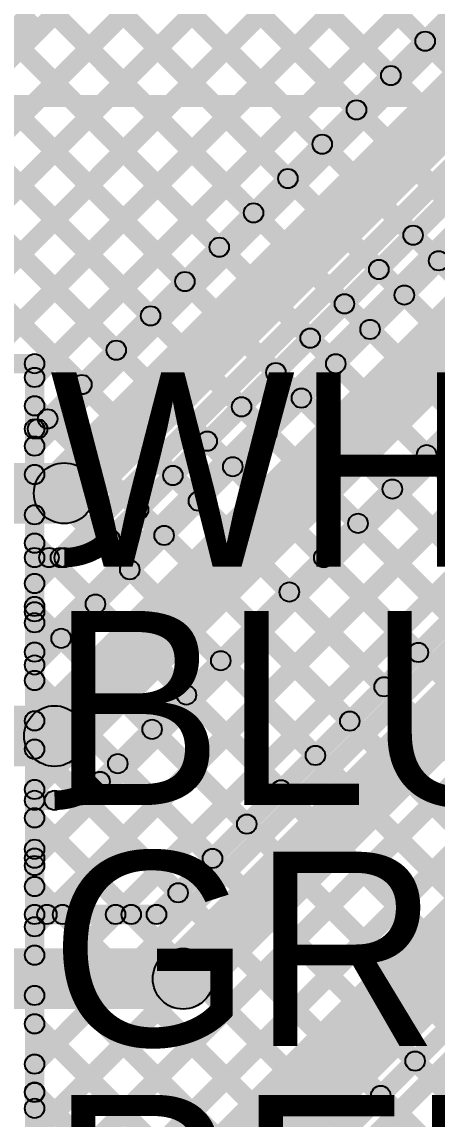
# Model space of a CAD drawing. Header units: millimetres. Extents: x 0.01 to 3.4, y 0.01 to 2.05.
# Drawn here: x 1.1898 to 1.3608, y 0.3654 to 0.8173 of the extents above; entities that cross this region are included whole.
import ezdxf

# ---------------------------------------------------------------- set-up
doc = ezdxf.new("R2010")
doc.units = ezdxf.units.MM
doc.header["$MEASUREMENT"] = 0
for name, color, linetype in [('BottomLayer', 5, 'Continuous'), ('TopLayer', 1, 'Continuous'), ('TopOverlay', 2, 'Continuous')]:
    doc.layers.add(name, color=color, linetype=linetype)

# ---------------------------------------------------------------- blocks, each defined once
blk = doc.blocks.new('ESP8285_6')
at = {"layer": 'TopOverlay'}
blk.add_hatch(color=2, dxfattribs=at).paths.add_polyline_path([(-0.15904, -0.055), (-0.16404, -0.055), (-0.16404, 1.61823), (-0.15904, 1.61823)])

msp = doc.modelspace()

# ---------------------------------------------------------------- hatches: boundary and pattern name
at = {"layer": 'BottomLayer'}
for points in [[(1.19784, 0.32865), (1.19218, 0.33431), (2.06017, 1.2023), (2.06583, 1.19665)], [(1.19784, 0.30037), (1.19218, 0.30603), (2.06017, 1.17402), (2.06583, 1.16836)], [(1.19784, 0.27209), (1.19218, 0.27774), (2.06017, 1.14574), (2.06583, 1.14008)], [(1.19784, 0.2438), (1.19218, 0.24946), (2.06017, 1.11745), (2.06583, 1.11179)], [(1.20116, 0.21884), (1.1955, 0.2245), (2.06017, 1.08917), (2.06583, 1.08351)], [(1.19906, 0.64688), (1.19341, 0.65254), (1.5924, 1.05153), (1.59806, 1.04588)], [(1.21605, 0.61437), (1.19837, 0.63205), (1.60516, 1.03884), (1.62284, 1.02116)], [(1.19784, 0.55493), (1.19218, 0.56059), (1.63792, 1.00633), (1.64358, 1.00067)], [(1.22881, 0.60168), (1.22316, 0.60734), (1.62215, 1.00633), (1.62781, 1.00067)], [(1.19784, 0.54966), (1.19218, 0.55531), (1.6194, 0.98253), (1.62506, 0.97688)], [(1.21205, 0.51437), (1.19437, 0.53205), (1.63216, 0.96984), (1.64984, 0.95216)], [(1.19784, 0.35694), (1.19218, 0.3626), (1.76691, 0.93733), (1.77257, 0.93167)], [(1.19784, 0.44179), (1.19218, 0.44745), (1.68206, 0.93733), (1.68772, 0.93167)], [(1.19784, 0.41351), (1.19218, 0.41916), (1.71034, 0.93733), (1.716, 0.93167)], [(1.19784, 0.47008), (1.19218, 0.47573), (1.65377, 0.93733), (1.65943, 0.93167)], [(1.19784, 0.38522), (1.19218, 0.39088), (1.73863, 0.93733), (1.74428, 0.93167)], [(1.22481, 0.50168), (1.21916, 0.50734), (1.64915, 0.93733), (1.65481, 0.93167)], [(0.95333, 0.56498), (0.94767, 0.57064), (1.20136, 0.82433), (1.20702, 0.81867)], [(0.95333, 0.57519), (0.94767, 0.58085), (1.19115, 0.82433), (1.19681, 0.81867)], [(0.95333, 0.5367), (0.94767, 0.54235), (1.22965, 0.82433), (1.2353, 0.81867)], [(1.11867, 0.67375), (1.11301, 0.67941), (1.25793, 0.82433), (1.26359, 0.81867)], [(1.14696, 0.67375), (1.1413, 0.67941), (1.28622, 0.82433), (1.29187, 0.81867)], [(1.17524, 0.67375), (1.16958, 0.67941), (1.3145, 0.82433), (1.32016, 0.81867)], [(1.19784, 0.66807), (1.19218, 0.67372), (1.34278, 0.82433), (1.34844, 0.81867)], [(1.1996, 0.81867), (1.20526, 0.82433), (1.28806, 0.74153), (1.2824, 0.73588)], [(1.22789, 0.81867), (1.23355, 0.82433), (1.3022, 0.75568), (1.29654, 0.75002)], [(1.25617, 0.81867), (1.26183, 0.82433), (1.31634, 0.76982), (1.31068, 0.76416)], [(1.28446, 0.81867), (1.29011, 0.82433), (1.33048, 0.78396), (1.32483, 0.7783)], [(1.31274, 0.81867), (1.3184, 0.82433), (1.34463, 0.7981), (1.33897, 0.79244)], [(1.34103, 0.81867), (1.34668, 0.82433), (1.35877, 0.81224), (1.35311, 0.80659)], [(1.18123, 0.80876), (1.18689, 0.81441), (1.27391, 0.72739), (1.26826, 0.72173)], [(1.16709, 0.79462), (1.17275, 0.80027), (1.25977, 0.71325), (1.25412, 0.70759)], [(1.15295, 0.78047), (1.15861, 0.78613), (1.24563, 0.69911), (1.23997, 0.69345)], [(1.13881, 0.76633), (1.14446, 0.77199), (1.23149, 0.68496), (1.22583, 0.67931)], [(1.12467, 0.75219), (1.13032, 0.75785), (1.21735, 0.67082), (1.21169, 0.66517)], [(1.34816, 0.72668), (1.35382, 0.73234), (1.36434, 0.72182), (1.35868, 0.71616)], [(1.33402, 0.71254), (1.33968, 0.7182), (1.3502, 0.70768), (1.34454, 0.70202)], [(1.31988, 0.6984), (1.32553, 0.70406), (1.33606, 0.69353), (1.3304, 0.68788)], [(1.30573, 0.68426), (1.31139, 0.68991), (1.32191, 0.67939), (1.31626, 0.67373)], [(1.08827, 0.67258), (1.08827, 0.68058), (1.19501, 0.68058), (1.19501, 0.67258)], [(1.19901, 0.64971), (1.19101, 0.64971), (1.19101, 0.67658), (1.19901, 0.67658)], [(1.29159, 0.67012), (1.29725, 0.67577), (1.30777, 0.66525), (1.30212, 0.65959)], [(1.19218, 0.65639), (1.19784, 0.66205), (1.2032, 0.65668), (1.19755, 0.65102)], [(1.27745, 0.65597), (1.28311, 0.66163), (1.29363, 0.65111), (1.28797, 0.64545)], [(1.26331, 0.64183), (1.26896, 0.64749), (1.27949, 0.63696), (1.27383, 0.63131)], [(1.35373, 0.63626), (1.35939, 0.64191), (1.62648, 0.37483), (1.62082, 0.36917)], [(1.14164, 0.61071), (1.14164, 0.63571), (1.20721, 0.63571), (1.20721, 0.61071)], [(1.24917, 0.62769), (1.25482, 0.63335), (1.26535, 0.62282), (1.25969, 0.61717)], [(1.33959, 0.62212), (1.34525, 0.62777), (1.59819, 0.37483), (1.59254, 0.36917)], [(1.23502, 0.61355), (1.24068, 0.6192), (1.2512, 0.60868), (1.24555, 0.60302)], [(1.32545, 0.60797), (1.33111, 0.61363), (1.56991, 0.37483), (1.56425, 0.36917)], [(1.22075, 0.59954), (1.2264, 0.6052), (1.23706, 0.59454), (1.2314, 0.58888)], [(1.19901, 0.57658), (1.19101, 0.57658), (1.19101, 0.59671), (1.19901, 0.59671)], [(1.19784, 0.58321), (1.19218, 0.58887), (1.20285, 0.59954), (1.20851, 0.59388)], [(1.19501, 0.59271), (1.19501, 0.60071), (1.20721, 0.60071), (1.20721, 0.59271)], [(1.19812, 0.59388), (1.20377, 0.59954), (1.22292, 0.5804), (1.21726, 0.57474)], [(1.31131, 0.59383), (1.31696, 0.59949), (1.54162, 0.37483), (1.53597, 0.36917)], [(1.29717, 0.57969), (1.30282, 0.58535), (1.51334, 0.37483), (1.50768, 0.36917)], [(1.19901, 0.56984), (1.19101, 0.56984), (1.19101, 0.57658), (1.19901, 0.57658)], [(1.19901, 0.56984), (1.19101, 0.56984), (1.19101, 0.57658), (1.19901, 0.57658)], [(1.19218, 0.57154), (1.19784, 0.57719), (1.20878, 0.56625), (1.20312, 0.5606)], [(1.19901, 0.55248), (1.19101, 0.55248), (1.19101, 0.56984), (1.19901, 0.56984)], [(1.28302, 0.56555), (1.28868, 0.5712), (1.48506, 0.37483), (1.4794, 0.36917)], [(1.26888, 0.5514), (1.27454, 0.55706), (1.45807, 0.37353), (1.45241, 0.36788)], [(1.25474, 0.53726), (1.2604, 0.54292), (1.44018, 0.36313), (1.43453, 0.35748)], [(1.14164, 0.51071), (1.14164, 0.53571), (1.20321, 0.53571), (1.20321, 0.51071)], [(1.2406, 0.52312), (1.24625, 0.52878), (1.42604, 0.34899), (1.42038, 0.34333)], [(1.22645, 0.50898), (1.23211, 0.51464), (1.4119, 0.33485), (1.40624, 0.32919)], [(1.21103, 0.49612), (1.21669, 0.50177), (1.39776, 0.32071), (1.3921, 0.31505)], [(1.19501, 0.49271), (1.19501, 0.50071), (1.20321, 0.50071), (1.20321, 0.49271)], [(1.19901, 0.47658), (1.19101, 0.47658), (1.19101, 0.49671), (1.19901, 0.49671)], [(1.19218, 0.48668), (1.19784, 0.49234), (1.38361, 0.30656), (1.37796, 0.30091)], [(1.19901, 0.46984), (1.19101, 0.46984), (1.19101, 0.47658), (1.19901, 0.47658)], [(1.19901, 0.46984), (1.19101, 0.46984), (1.19101, 0.47658), (1.19901, 0.47658)], [(1.19901, 0.37658), (1.19101, 0.37658), (1.19101, 0.46984), (1.19901, 0.46984)], [(1.19218, 0.4584), (1.19784, 0.46406), (1.36947, 0.29242), (1.36382, 0.28676)], [(1.19218, 0.43012), (1.19784, 0.43577), (1.35533, 0.27828), (1.34967, 0.27262)], [(1.19218, 0.40183), (1.19784, 0.40749), (1.34119, 0.26414), (1.33553, 0.25848)], [(1.19901, 0.36984), (1.19101, 0.36984), (1.19101, 0.37658), (1.19901, 0.37658)], [(1.19901, 0.36984), (1.19101, 0.36984), (1.19101, 0.37658), (1.19901, 0.37658)], [(1.19218, 0.37355), (1.19784, 0.3792), (1.32705, 0.25), (1.32139, 0.24434)], [(1.19901, 0.27658), (1.19101, 0.27658), (1.19101, 0.36984), (1.19901, 0.36984)]]:
    msp.add_hatch(color=5, dxfattribs=at).paths.add_polyline_path(points)
h = msp.add_hatch(color=5, dxfattribs=at)
edge = h.paths.add_edge_path()
edge.add_arc((1.35594, 0.80942), 0.004, 0, 360)
h = msp.add_hatch(color=5, dxfattribs=at)
edge = h.paths.add_edge_path()
edge.add_arc((1.3418, 0.79527), 0.004, 0, 360)
h = msp.add_hatch(color=5, dxfattribs=at)
edge = h.paths.add_edge_path()
edge.add_arc((1.32765, 0.78113), 0.004, 0, 360)
h = msp.add_hatch(color=5, dxfattribs=at)
edge = h.paths.add_edge_path()
edge.add_arc((1.31351, 0.76699), 0.004, 0, 360)
h = msp.add_hatch(color=5, dxfattribs=at)
edge = h.paths.add_edge_path()
edge.add_arc((1.29937, 0.75285), 0.004, 0, 360)
h = msp.add_hatch(color=5, dxfattribs=at)
edge = h.paths.add_edge_path()
edge.add_arc((1.28523, 0.7387), 0.004, 0, 360)
h = msp.add_hatch(color=5, dxfattribs=at)
edge = h.paths.add_edge_path()
edge.add_arc((1.35099, 0.72951), 0.004, 0, 360)
h = msp.add_hatch(color=5, dxfattribs=at)
edge = h.paths.add_edge_path()
edge.add_arc((1.27109, 0.72456), 0.004, 0, 360)
h = msp.add_hatch(color=5, dxfattribs=at)
edge = h.paths.add_edge_path()
edge.add_arc((1.33685, 0.71537), 0.004, 0, 360)
h = msp.add_hatch(color=5, dxfattribs=at)
edge = h.paths.add_edge_path()
edge.add_arc((1.36151, 0.71899), 0.004, 0, 360)
h = msp.add_hatch(color=5, dxfattribs=at)
edge = h.paths.add_edge_path()
edge.add_arc((1.25694, 0.71042), 0.004, 0, 360)
h = msp.add_hatch(color=5, dxfattribs=at)
edge = h.paths.add_edge_path()
edge.add_arc((1.3227, 0.70123), 0.004, 0, 360)
h = msp.add_hatch(color=5, dxfattribs=at)
edge = h.paths.add_edge_path()
edge.add_arc((1.34737, 0.70485), 0.004, 0, 360)
h = msp.add_hatch(color=5, dxfattribs=at)
edge = h.paths.add_edge_path()
edge.add_arc((1.2428, 0.69628), 0.004, 0, 360)
h = msp.add_hatch(color=5, dxfattribs=at)
edge = h.paths.add_edge_path()
edge.add_arc((1.33323, 0.6907), 0.004, 0, 360)
h = msp.add_hatch(color=5, dxfattribs=at)
edge = h.paths.add_edge_path()
edge.add_arc((1.30856, 0.68709), 0.004, 0, 360)
h = msp.add_hatch(color=5, dxfattribs=at)
edge = h.paths.add_edge_path()
edge.add_arc((1.22866, 0.68214), 0.004, 0, 360)
h = msp.add_hatch(color=5, dxfattribs=at)
edge = h.paths.add_edge_path()
edge.add_arc((1.19501, 0.67658), 0.004, 0, 360)
h = msp.add_hatch(color=5, dxfattribs=at)
edge = h.paths.add_edge_path()
edge.add_arc((1.19501, 0.67658), 0.004, 0, 360)
h = msp.add_hatch(color=5, dxfattribs=at)
edge = h.paths.add_edge_path()
edge.add_arc((1.31909, 0.67656), 0.004, 0, 360)
h = msp.add_hatch(color=5, dxfattribs=at)
edge = h.paths.add_edge_path()
edge.add_arc((1.19501, 0.6709), 0.004, 0, 360)
h = msp.add_hatch(color=5, dxfattribs=at)
edge = h.paths.add_edge_path()
edge.add_arc((1.29442, 0.67294), 0.004, 0, 360)
h = msp.add_hatch(color=5, dxfattribs=at)
edge = h.paths.add_edge_path()
edge.add_arc((1.21452, 0.66799), 0.004, 0, 360)
h = msp.add_hatch(color=5, dxfattribs=at)
edge = h.paths.add_edge_path()
edge.add_arc((1.30494, 0.66242), 0.004, 0, 360)
h = msp.add_hatch(color=5, dxfattribs=at)
edge = h.paths.add_edge_path()
edge.add_arc((1.19501, 0.65922), 0.004, 0, 360)
h = msp.add_hatch(color=5, dxfattribs=at)
edge = h.paths.add_edge_path()
edge.add_arc((1.28028, 0.6588), 0.004, 0, 360)
h = msp.add_hatch(color=5, dxfattribs=at)
edge = h.paths.add_edge_path()
edge.add_arc((1.20038, 0.65385), 0.004, 0, 360)
h = msp.add_hatch(color=5, dxfattribs=at)
edge = h.paths.add_edge_path()
edge.add_arc((1.19501, 0.64971), 0.004, 0, 360)
h = msp.add_hatch(color=5, dxfattribs=at)
edge = h.paths.add_edge_path()
edge.add_arc((1.19624, 0.64971), 0.004, 0, 360)
h = msp.add_hatch(color=5, dxfattribs=at)
edge = h.paths.add_edge_path()
edge.add_arc((1.2908, 0.64828), 0.004, 0, 360)
h = msp.add_hatch(color=5, dxfattribs=at)
edge = h.paths.add_edge_path()
edge.add_arc((1.26614, 0.64466), 0.004, 0, 360)
h = msp.add_hatch(color=5, dxfattribs=at)
edge = h.paths.add_edge_path()
edge.add_arc((1.35656, 0.63909), 0.004, 0, 360)
h = msp.add_hatch(color=5, dxfattribs=at)
edge = h.paths.add_edge_path()
edge.add_arc((1.27666, 0.63414), 0.004, 0, 360)
h = msp.add_hatch(color=5, dxfattribs=at)
edge = h.paths.add_edge_path()
edge.add_arc((1.20721, 0.62321), 0.0125, 0, 360)
h = msp.add_hatch(color=5, dxfattribs=at)
edge = h.paths.add_edge_path()
edge.add_arc((1.20721, 0.62321), 0.0125, 0, 360)
h = msp.add_hatch(color=5, dxfattribs=at)
edge = h.paths.add_edge_path()
edge.add_arc((1.25199, 0.63052), 0.004, 0, 360)
h = msp.add_hatch(color=5, dxfattribs=at)
edge = h.paths.add_edge_path()
edge.add_arc((1.34242, 0.62494), 0.004, 0, 360)
h = msp.add_hatch(color=5, dxfattribs=at)
edge = h.paths.add_edge_path()
edge.add_arc((1.26252, 0.61999), 0.004, 0, 360)
h = msp.add_hatch(color=5, dxfattribs=at)
edge = h.paths.add_edge_path()
edge.add_arc((1.23785, 0.61638), 0.004, 0, 360)
h = msp.add_hatch(color=5, dxfattribs=at)
edge = h.paths.add_edge_path()
edge.add_arc((1.32828, 0.6108), 0.004, 0, 360)
h = msp.add_hatch(color=5, dxfattribs=at)
edge = h.paths.add_edge_path()
edge.add_arc((1.22358, 0.60237), 0.004, 0, 360)
h = msp.add_hatch(color=5, dxfattribs=at)
edge = h.paths.add_edge_path()
edge.add_arc((1.22595, 0.60447), 0.004, 0, 360)
h = msp.add_hatch(color=5, dxfattribs=at)
edge = h.paths.add_edge_path()
edge.add_arc((1.22598, 0.60451), 0.004, 0, 360)
h = msp.add_hatch(color=5, dxfattribs=at)
edge = h.paths.add_edge_path()
edge.add_arc((1.22598, 0.60451), 0.004, 0, 360)
h = msp.add_hatch(color=5, dxfattribs=at)
edge = h.paths.add_edge_path()
edge.add_arc((1.24838, 0.60585), 0.004, 0, 360)
h = msp.add_hatch(color=5, dxfattribs=at)
edge = h.paths.add_edge_path()
edge.add_arc((1.19501, 0.59671), 0.004, 0, 360)
h = msp.add_hatch(color=5, dxfattribs=at)
edge = h.paths.add_edge_path()
edge.add_arc((1.19501, 0.59671), 0.004, 0, 360)
h = msp.add_hatch(color=5, dxfattribs=at)
edge = h.paths.add_edge_path()
edge.add_arc((1.20095, 0.59671), 0.004, 0, 360)
h = msp.add_hatch(color=5, dxfattribs=at)
edge = h.paths.add_edge_path()
edge.add_arc((1.20568, 0.59671), 0.004, 0, 360)
h = msp.add_hatch(color=5, dxfattribs=at)
edge = h.paths.add_edge_path()
edge.add_arc((1.20721, 0.59671), 0.004, 0, 360)
h = msp.add_hatch(color=5, dxfattribs=at)
edge = h.paths.add_edge_path()
edge.add_arc((1.20721, 0.59671), 0.004, 0, 360)
h = msp.add_hatch(color=5, dxfattribs=at)
edge = h.paths.add_edge_path()
edge.add_arc((1.20721, 0.59671), 0.004, 0, 360)
h = msp.add_hatch(color=5, dxfattribs=at)
edge = h.paths.add_edge_path()
edge.add_arc((1.31414, 0.59666), 0.004, 0, 360)
h = msp.add_hatch(color=5, dxfattribs=at)
edge = h.paths.add_edge_path()
edge.add_arc((1.23423, 0.59171), 0.004, 0, 360)
h = msp.add_hatch(color=5, dxfattribs=at)
edge = h.paths.add_edge_path()
edge.add_arc((1.19501, 0.58604), 0.004, 0, 360)
h = msp.add_hatch(color=5, dxfattribs=at)
edge = h.paths.add_edge_path()
edge.add_arc((1.29999, 0.58252), 0.004, 0, 360)
h = msp.add_hatch(color=5, dxfattribs=at)
edge = h.paths.add_edge_path()
edge.add_arc((1.19501, 0.57658), 0.004, 0, 360)
h = msp.add_hatch(color=5, dxfattribs=at)
edge = h.paths.add_edge_path()
edge.add_arc((1.19501, 0.57658), 0.004, 0, 360)
h = msp.add_hatch(color=5, dxfattribs=at)
edge = h.paths.add_edge_path()
edge.add_arc((1.19501, 0.57658), 0.004, 0, 360)
h = msp.add_hatch(color=5, dxfattribs=at)
edge = h.paths.add_edge_path()
edge.add_arc((1.22009, 0.57757), 0.004, 0, 360)
h = msp.add_hatch(color=5, dxfattribs=at)
edge = h.paths.add_edge_path()
edge.add_arc((1.19501, 0.57437), 0.004, 0, 360)
h = msp.add_hatch(color=5, dxfattribs=at)
edge = h.paths.add_edge_path()
edge.add_arc((1.19501, 0.56984), 0.004, 0, 360)
h = msp.add_hatch(color=5, dxfattribs=at)
edge = h.paths.add_edge_path()
edge.add_arc((1.19501, 0.56984), 0.004, 0, 360)
h = msp.add_hatch(color=5, dxfattribs=at)
edge = h.paths.add_edge_path()
edge.add_arc((1.19501, 0.56984), 0.004, 0, 360)
h = msp.add_hatch(color=5, dxfattribs=at)
edge = h.paths.add_edge_path()
edge.add_arc((1.28585, 0.56838), 0.004, 0, 360)
h = msp.add_hatch(color=5, dxfattribs=at)
edge = h.paths.add_edge_path()
edge.add_arc((1.20595, 0.56343), 0.004, 0, 360)
h = msp.add_hatch(color=5, dxfattribs=at)
edge = h.paths.add_edge_path()
edge.add_arc((1.19501, 0.55776), 0.004, 0, 360)
h = msp.add_hatch(color=5, dxfattribs=at)
edge = h.paths.add_edge_path()
edge.add_arc((1.19501, 0.55248), 0.004, 0, 360)
h = msp.add_hatch(color=5, dxfattribs=at)
edge = h.paths.add_edge_path()
edge.add_arc((1.19501, 0.55248), 0.004, 0, 360)
h = msp.add_hatch(color=5, dxfattribs=at)
edge = h.paths.add_edge_path()
edge.add_arc((1.27171, 0.55423), 0.004, 0, 360)
h = msp.add_hatch(color=5, dxfattribs=at)
edge = h.paths.add_edge_path()
edge.add_arc((1.25757, 0.54009), 0.004, 0, 360)
h = msp.add_hatch(color=5, dxfattribs=at)
edge = h.paths.add_edge_path()
edge.add_arc((1.20321, 0.52321), 0.0125, 0, 360)
h = msp.add_hatch(color=5, dxfattribs=at)
edge = h.paths.add_edge_path()
edge.add_arc((1.20321, 0.52321), 0.0125, 0, 360)
h = msp.add_hatch(color=5, dxfattribs=at)
edge = h.paths.add_edge_path()
edge.add_arc((1.24343, 0.52595), 0.004, 0, 360)
h = msp.add_hatch(color=5, dxfattribs=at)
edge = h.paths.add_edge_path()
edge.add_arc((1.22928, 0.51181), 0.004, 0, 360)
h = msp.add_hatch(color=5, dxfattribs=at)
edge = h.paths.add_edge_path()
edge.add_arc((1.22195, 0.50447), 0.004, 0, 360)
h = msp.add_hatch(color=5, dxfattribs=at)
edge = h.paths.add_edge_path()
edge.add_arc((1.22198, 0.50451), 0.004, 0, 360)
h = msp.add_hatch(color=5, dxfattribs=at)
edge = h.paths.add_edge_path()
edge.add_arc((1.22198, 0.50451), 0.004, 0, 360)
h = msp.add_hatch(color=5, dxfattribs=at)
edge = h.paths.add_edge_path()
edge.add_arc((1.21386, 0.49895), 0.004, 0, 360)
h = msp.add_hatch(color=5, dxfattribs=at)
edge = h.paths.add_edge_path()
edge.add_arc((1.19501, 0.49671), 0.004, 0, 360)
h = msp.add_hatch(color=5, dxfattribs=at)
edge = h.paths.add_edge_path()
edge.add_arc((1.19501, 0.49671), 0.004, 0, 360)
h = msp.add_hatch(color=5, dxfattribs=at)
edge = h.paths.add_edge_path()
edge.add_arc((1.20321, 0.49671), 0.004, 0, 360)
h = msp.add_hatch(color=5, dxfattribs=at)
edge = h.paths.add_edge_path()
edge.add_arc((1.20321, 0.49671), 0.004, 0, 360)
h = msp.add_hatch(color=5, dxfattribs=at)
edge = h.paths.add_edge_path()
edge.add_arc((1.20321, 0.49671), 0.004, 0, 360)
h = msp.add_hatch(color=5, dxfattribs=at)
edge = h.paths.add_edge_path()
edge.add_arc((1.19501, 0.48951), 0.004, 0, 360)
h = msp.add_hatch(color=5, dxfattribs=at)
edge = h.paths.add_edge_path()
edge.add_arc((1.19501, 0.47658), 0.004, 0, 360)
h = msp.add_hatch(color=5, dxfattribs=at)
edge = h.paths.add_edge_path()
edge.add_arc((1.19501, 0.47658), 0.004, 0, 360)
h = msp.add_hatch(color=5, dxfattribs=at)
edge = h.paths.add_edge_path()
edge.add_arc((1.19501, 0.47658), 0.004, 0, 360)
h = msp.add_hatch(color=5, dxfattribs=at)
edge = h.paths.add_edge_path()
edge.add_arc((1.19501, 0.4729), 0.004, 0, 360)
h = msp.add_hatch(color=5, dxfattribs=at)
edge = h.paths.add_edge_path()
edge.add_arc((1.19501, 0.46984), 0.004, 0, 360)
h = msp.add_hatch(color=5, dxfattribs=at)
edge = h.paths.add_edge_path()
edge.add_arc((1.19501, 0.46984), 0.004, 0, 360)
h = msp.add_hatch(color=5, dxfattribs=at)
edge = h.paths.add_edge_path()
edge.add_arc((1.19501, 0.46984), 0.004, 0, 360)
h = msp.add_hatch(color=5, dxfattribs=at)
edge = h.paths.add_edge_path()
edge.add_arc((1.19501, 0.46123), 0.004, 0, 360)
h = msp.add_hatch(color=5, dxfattribs=at)
edge = h.paths.add_edge_path()
edge.add_arc((1.19501, 0.44462), 0.004, 0, 360)
h = msp.add_hatch(color=5, dxfattribs=at)
edge = h.paths.add_edge_path()
edge.add_arc((1.19501, 0.43294), 0.004, 0, 360)
h = msp.add_hatch(color=5, dxfattribs=at)
edge = h.paths.add_edge_path()
edge.add_arc((1.19501, 0.41634), 0.004, 0, 360)
h = msp.add_hatch(color=5, dxfattribs=at)
edge = h.paths.add_edge_path()
edge.add_arc((1.19501, 0.40466), 0.004, 0, 360)
h = msp.add_hatch(color=5, dxfattribs=at)
edge = h.paths.add_edge_path()
edge.add_arc((1.19501, 0.38805), 0.004, 0, 360)
h = msp.add_hatch(color=5, dxfattribs=at)
edge = h.paths.add_edge_path()
edge.add_arc((1.19501, 0.37658), 0.004, 0, 360)
h = msp.add_hatch(color=5, dxfattribs=at)
edge = h.paths.add_edge_path()
edge.add_arc((1.19501, 0.37658), 0.004, 0, 360)
h = msp.add_hatch(color=5, dxfattribs=at)
edge = h.paths.add_edge_path()
edge.add_arc((1.19501, 0.37658), 0.004, 0, 360)
h = msp.add_hatch(color=5, dxfattribs=at)
edge = h.paths.add_edge_path()
edge.add_arc((1.19501, 0.37638), 0.004, 0, 360)
h = msp.add_hatch(color=5, dxfattribs=at)
edge = h.paths.add_edge_path()
edge.add_arc((1.19501, 0.36984), 0.004, 0, 360)
h = msp.add_hatch(color=5, dxfattribs=at)
edge = h.paths.add_edge_path()
edge.add_arc((1.19501, 0.36984), 0.004, 0, 360)
h = msp.add_hatch(color=5, dxfattribs=at)
edge = h.paths.add_edge_path()
edge.add_arc((1.19501, 0.36984), 0.004, 0, 360)
at = {"layer": 'TopLayer'}
for points in [[(1.19784, 0.58321), (1.19218, 0.58887), (1.64994, 1.04663), (1.6556, 1.04097)], [(1.19784, 0.63978), (1.19218, 0.64544), (1.59337, 1.04663), (1.59903, 1.04097)], [(1.19784, 0.6115), (1.19218, 0.61715), (1.62166, 1.04663), (1.62731, 1.04097)], [(1.19784, 0.55493), (1.19218, 0.56059), (1.66567, 1.03408), (1.67133, 1.02842)], [(1.19784, 0.52665), (1.19218, 0.5323), (1.66567, 1.00579), (1.67133, 1.00014)], [(1.19784, 0.49836), (1.19218, 0.50402), (1.66567, 0.97751), (1.67133, 0.97185)], [(1.19784, 0.47008), (1.19218, 0.47573), (1.66567, 0.94923), (1.67133, 0.94357)], [(1.05983, 0.67148), (1.05417, 0.67714), (1.31129, 0.93425), (1.31694, 0.92859)], [(1.05883, 0.6422), (1.05317, 0.64785), (1.33417, 0.92885), (1.33983, 0.9232)], [(1.20293, 0.44688), (1.19727, 0.45254), (1.66567, 0.92094), (1.67133, 0.91528)], [(1.25749, 0.90221), (1.26315, 0.90786), (1.48327, 0.68774), (1.47761, 0.68209)], [(1.11867, 0.67375), (1.11301, 0.67941), (1.33417, 0.90057), (1.33983, 0.89491)], [(1.23121, 0.44688), (1.22556, 0.45254), (1.66567, 0.89266), (1.67133, 0.887)], [(1.24335, 0.88806), (1.24901, 0.89372), (1.46913, 0.6736), (1.46347, 0.66794)], [(1.22921, 0.87392), (1.23486, 0.87958), (1.45498, 0.65946), (1.44933, 0.6538)], [(1.14696, 0.67375), (1.1413, 0.67941), (1.33417, 0.87228), (1.33983, 0.86663)], [(1.24806, 0.44688), (1.24241, 0.45254), (1.66567, 0.87581), (1.67133, 0.87015)], [(1.26505, 0.41437), (1.24737, 0.43205), (1.68616, 0.87084), (1.70384, 0.85316)], [(1.21506, 0.85978), (1.22072, 0.86544), (1.44084, 0.64532), (1.43518, 0.63966)], [(1.20092, 0.84564), (1.20658, 0.85129), (1.4267, 0.63118), (1.42104, 0.62552)], [(1.17524, 0.67375), (1.16958, 0.67941), (1.33056, 0.84039), (1.33622, 0.83474)], [(1.18678, 0.8315), (1.19244, 0.83715), (1.41256, 0.61703), (1.4069, 0.61138)], [(1.19784, 0.21552), (1.19218, 0.22117), (1.79883, 0.82783), (1.80449, 0.82217)], [(1.17264, 0.81735), (1.17829, 0.82301), (1.39841, 0.60289), (1.39276, 0.59723)], [(1.19784, 0.66807), (1.19218, 0.67372), (1.34511, 0.82666), (1.35077, 0.821)], [(1.25705, 0.31437), (1.23937, 0.33205), (1.72516, 0.81784), (1.74284, 0.80016)], [(1.1585, 0.80321), (1.16415, 0.80887), (1.38427, 0.58875), (1.37862, 0.58309)], [(1.14435, 0.78907), (1.15001, 0.79473), (1.37013, 0.57461), (1.36447, 0.56895)], [(1.26981, 0.30168), (1.26416, 0.30734), (1.74988, 0.79306), (1.75553, 0.7874)], [(1.13021, 0.77493), (1.13587, 0.78058), (1.35599, 0.56046), (1.35033, 0.55481)], [(1.11607, 0.76079), (1.12173, 0.76644), (1.34185, 0.54632), (1.33619, 0.54067)], [(1.08827, 0.67258), (1.08827, 0.68058), (1.19501, 0.68058), (1.19501, 0.67258)], [(1.19901, 0.57658), (1.19101, 0.57658), (1.19101, 0.67658), (1.19901, 0.67658)], [(1.19218, 0.65639), (1.19784, 0.66205), (1.3277, 0.53218), (1.32205, 0.52652)], [(1.19218, 0.62811), (1.19784, 0.63376), (1.31356, 0.51804), (1.3079, 0.51238)], [(1.19218, 0.59982), (1.19784, 0.60548), (1.29942, 0.5039), (1.29376, 0.49824)], [(1.19901, 0.56984), (1.19101, 0.56984), (1.19101, 0.57658), (1.19901, 0.57658)], [(1.19901, 0.56984), (1.19101, 0.56984), (1.19101, 0.57658), (1.19901, 0.57658)], [(1.19218, 0.57154), (1.19784, 0.57719), (1.28528, 0.48975), (1.27962, 0.4841)], [(1.19901, 0.47658), (1.19101, 0.47658), (1.19101, 0.56984), (1.19901, 0.56984)], [(1.19218, 0.54325), (1.19784, 0.54891), (1.27114, 0.47561), (1.26548, 0.46995)], [(1.19218, 0.51497), (1.19784, 0.52063), (1.25699, 0.46147), (1.25134, 0.45581)], [(1.19218, 0.48668), (1.19784, 0.49234), (1.23764, 0.45254), (1.23198, 0.44688)], [(1.19901, 0.46984), (1.19101, 0.46984), (1.19101, 0.47658), (1.19901, 0.47658)], [(1.19901, 0.46984), (1.19101, 0.46984), (1.19101, 0.47658), (1.19901, 0.47658)], [(1.19901, 0.44971), (1.19101, 0.44971), (1.19101, 0.46984), (1.19901, 0.46984)], [(1.19218, 0.4584), (1.19784, 0.46406), (1.20935, 0.45254), (1.2037, 0.44688)], [(1.19501, 0.44571), (1.19501, 0.45371), (1.24524, 0.45371), (1.24524, 0.44571)], [(1.14164, 0.41071), (1.14164, 0.43571), (1.25621, 0.43571), (1.25621, 0.41071)], [(1.34895, 0.38648), (1.35461, 0.39214), (1.70792, 0.03883), (1.70226, 0.03317)], [(1.33481, 0.37234), (1.34047, 0.37799), (1.67963, 0.03883), (1.67398, 0.03317)]]:
    msp.add_hatch(color=1, dxfattribs=at).paths.add_polyline_path(points)
h = msp.add_hatch(color=1, dxfattribs=at)
edge = h.paths.add_edge_path()
edge.add_arc((1.19501, 0.67658), 0.004, 0, 360)
h = msp.add_hatch(color=1, dxfattribs=at)
edge = h.paths.add_edge_path()
edge.add_arc((1.19501, 0.67658), 0.004, 0, 360)
h = msp.add_hatch(color=1, dxfattribs=at)
edge = h.paths.add_edge_path()
edge.add_arc((1.19501, 0.6709), 0.004, 0, 360)
h = msp.add_hatch(color=1, dxfattribs=at)
edge = h.paths.add_edge_path()
edge.add_arc((1.19501, 0.65922), 0.004, 0, 360)
h = msp.add_hatch(color=1, dxfattribs=at)
edge = h.paths.add_edge_path()
edge.add_arc((1.19501, 0.64261), 0.004, 0, 360)
h = msp.add_hatch(color=1, dxfattribs=at)
edge = h.paths.add_edge_path()
edge.add_arc((1.19501, 0.63093), 0.004, 0, 360)
h = msp.add_hatch(color=1, dxfattribs=at)
edge = h.paths.add_edge_path()
edge.add_arc((1.19501, 0.61433), 0.004, 0, 360)
h = msp.add_hatch(color=1, dxfattribs=at)
edge = h.paths.add_edge_path()
edge.add_arc((1.19501, 0.60265), 0.004, 0, 360)
h = msp.add_hatch(color=1, dxfattribs=at)
edge = h.paths.add_edge_path()
edge.add_arc((1.19501, 0.58604), 0.004, 0, 360)
h = msp.add_hatch(color=1, dxfattribs=at)
edge = h.paths.add_edge_path()
edge.add_arc((1.19501, 0.57658), 0.004, 0, 360)
h = msp.add_hatch(color=1, dxfattribs=at)
edge = h.paths.add_edge_path()
edge.add_arc((1.19501, 0.57658), 0.004, 0, 360)
h = msp.add_hatch(color=1, dxfattribs=at)
edge = h.paths.add_edge_path()
edge.add_arc((1.19501, 0.57658), 0.004, 0, 360)
h = msp.add_hatch(color=1, dxfattribs=at)
edge = h.paths.add_edge_path()
edge.add_arc((1.19501, 0.57437), 0.004, 0, 360)
h = msp.add_hatch(color=1, dxfattribs=at)
edge = h.paths.add_edge_path()
edge.add_arc((1.19501, 0.56984), 0.004, 0, 360)
h = msp.add_hatch(color=1, dxfattribs=at)
edge = h.paths.add_edge_path()
edge.add_arc((1.19501, 0.56984), 0.004, 0, 360)
h = msp.add_hatch(color=1, dxfattribs=at)
edge = h.paths.add_edge_path()
edge.add_arc((1.19501, 0.56984), 0.004, 0, 360)
h = msp.add_hatch(color=1, dxfattribs=at)
edge = h.paths.add_edge_path()
edge.add_arc((1.19501, 0.55776), 0.004, 0, 360)
h = msp.add_hatch(color=1, dxfattribs=at)
edge = h.paths.add_edge_path()
edge.add_arc((1.35316, 0.55764), 0.004, 0, 360)
h = msp.add_hatch(color=1, dxfattribs=at)
edge = h.paths.add_edge_path()
edge.add_arc((1.19501, 0.54608), 0.004, 0, 360)
h = msp.add_hatch(color=1, dxfattribs=at)
edge = h.paths.add_edge_path()
edge.add_arc((1.33902, 0.54349), 0.004, 0, 360)
h = msp.add_hatch(color=1, dxfattribs=at)
edge = h.paths.add_edge_path()
edge.add_arc((1.19501, 0.52947), 0.004, 0, 360)
h = msp.add_hatch(color=1, dxfattribs=at)
edge = h.paths.add_edge_path()
edge.add_arc((1.32488, 0.52935), 0.004, 0, 360)
h = msp.add_hatch(color=1, dxfattribs=at)
edge = h.paths.add_edge_path()
edge.add_arc((1.19501, 0.5178), 0.004, 0, 360)
h = msp.add_hatch(color=1, dxfattribs=at)
edge = h.paths.add_edge_path()
edge.add_arc((1.31073, 0.51521), 0.004, 0, 360)
h = msp.add_hatch(color=1, dxfattribs=at)
edge = h.paths.add_edge_path()
edge.add_arc((1.19501, 0.50119), 0.004, 0, 360)
h = msp.add_hatch(color=1, dxfattribs=at)
edge = h.paths.add_edge_path()
edge.add_arc((1.29659, 0.50107), 0.004, 0, 360)
h = msp.add_hatch(color=1, dxfattribs=at)
edge = h.paths.add_edge_path()
edge.add_arc((1.19501, 0.48951), 0.004, 0, 360)
h = msp.add_hatch(color=1, dxfattribs=at)
edge = h.paths.add_edge_path()
edge.add_arc((1.28245, 0.48693), 0.004, 0, 360)
h = msp.add_hatch(color=1, dxfattribs=at)
edge = h.paths.add_edge_path()
edge.add_arc((1.19501, 0.47658), 0.004, 0, 360)
h = msp.add_hatch(color=1, dxfattribs=at)
edge = h.paths.add_edge_path()
edge.add_arc((1.19501, 0.47658), 0.004, 0, 360)
h = msp.add_hatch(color=1, dxfattribs=at)
edge = h.paths.add_edge_path()
edge.add_arc((1.19501, 0.47658), 0.004, 0, 360)
h = msp.add_hatch(color=1, dxfattribs=at)
edge = h.paths.add_edge_path()
edge.add_arc((1.19501, 0.4729), 0.004, 0, 360)
h = msp.add_hatch(color=1, dxfattribs=at)
edge = h.paths.add_edge_path()
edge.add_arc((1.26831, 0.47278), 0.004, 0, 360)
h = msp.add_hatch(color=1, dxfattribs=at)
edge = h.paths.add_edge_path()
edge.add_arc((1.19501, 0.46984), 0.004, 0, 360)
h = msp.add_hatch(color=1, dxfattribs=at)
edge = h.paths.add_edge_path()
edge.add_arc((1.19501, 0.46984), 0.004, 0, 360)
h = msp.add_hatch(color=1, dxfattribs=at)
edge = h.paths.add_edge_path()
edge.add_arc((1.19501, 0.46984), 0.004, 0, 360)
h = msp.add_hatch(color=1, dxfattribs=at)
edge = h.paths.add_edge_path()
edge.add_arc((1.19501, 0.46123), 0.004, 0, 360)
h = msp.add_hatch(color=1, dxfattribs=at)
edge = h.paths.add_edge_path()
edge.add_arc((1.25416, 0.45864), 0.004, 0, 360)
h = msp.add_hatch(color=1, dxfattribs=at)
edge = h.paths.add_edge_path()
edge.add_arc((1.19501, 0.44971), 0.004, 0, 360)
h = msp.add_hatch(color=1, dxfattribs=at)
edge = h.paths.add_edge_path()
edge.add_arc((1.19501, 0.44971), 0.004, 0, 360)
h = msp.add_hatch(color=1, dxfattribs=at)
edge = h.paths.add_edge_path()
edge.add_arc((1.2001, 0.44971), 0.004, 0, 360)
h = msp.add_hatch(color=1, dxfattribs=at)
edge = h.paths.add_edge_path()
edge.add_arc((1.20652, 0.44971), 0.004, 0, 360)
h = msp.add_hatch(color=1, dxfattribs=at)
edge = h.paths.add_edge_path()
edge.add_arc((1.22838, 0.44971), 0.004, 0, 360)
h = msp.add_hatch(color=1, dxfattribs=at)
edge = h.paths.add_edge_path()
edge.add_arc((1.23481, 0.44971), 0.004, 0, 360)
h = msp.add_hatch(color=1, dxfattribs=at)
edge = h.paths.add_edge_path()
edge.add_arc((1.24524, 0.44971), 0.004, 0, 360)
h = msp.add_hatch(color=1, dxfattribs=at)
edge = h.paths.add_edge_path()
edge.add_arc((1.24524, 0.44971), 0.004, 0, 360)
h = msp.add_hatch(color=1, dxfattribs=at)
edge = h.paths.add_edge_path()
edge.add_arc((1.25621, 0.42321), 0.0125, 0, 360)
h = msp.add_hatch(color=1, dxfattribs=at)
edge = h.paths.add_edge_path()
edge.add_arc((1.25621, 0.42321), 0.0125, 0, 360)
h = msp.add_hatch(color=1, dxfattribs=at)
edge = h.paths.add_edge_path()
edge.add_arc((1.35178, 0.38931), 0.004, 0, 360)
h = msp.add_hatch(color=1, dxfattribs=at)
edge = h.paths.add_edge_path()
edge.add_arc((1.33764, 0.37516), 0.004, 0, 360)

# ---------------------------------------------------------------- linework, layer by layer
at = {"layer": 'BottomLayer', "const_width": 0.008}
for points in [[(1.22598, 0.60451, -0.199375), (1.20721, 0.59671)], [(1.22595, 0.60447, -0.198912), (1.20721, 0.59671)], [(1.22198, 0.50451, -0.199375), (1.20321, 0.49671)], [(1.22195, 0.50447, -0.198912), (1.20321, 0.49671)]]:
    msp.add_lwpolyline(points, format="xyb", dxfattribs=at)
at = {"layer": 'BottomLayer'}
for centre, radius in [((1.35594, 0.80942), 0.004), ((1.3418, 0.79527), 0.004), ((1.32765, 0.78113), 0.004), ((1.31351, 0.76699), 0.004), ((1.29937, 0.75285), 0.004), ((1.28523, 0.7387), 0.004), ((1.35099, 0.72951), 0.004), ((1.27109, 0.72456), 0.004), ((1.33685, 0.71537), 0.004), ((1.36151, 0.71899), 0.004), ((1.25694, 0.71042), 0.004), ((1.3227, 0.70123), 0.004), ((1.34737, 0.70485), 0.004), ((1.2428, 0.69628), 0.004), ((1.33323, 0.6907), 0.004), ((1.30856, 0.68709), 0.004), ((1.22866, 0.68214), 0.004), ((1.19501, 0.67658), 0.004), ((1.19501, 0.67658), 0.004), ((1.31909, 0.67656), 0.004), ((1.19501, 0.6709), 0.004), ((1.29442, 0.67294), 0.004), ((1.21452, 0.66799), 0.004), ((1.30494, 0.66242), 0.004), ((1.19501, 0.65922), 0.004), ((1.28028, 0.6588), 0.004), ((1.20038, 0.65385), 0.004), ((1.19501, 0.64971), 0.004), ((1.19624, 0.64971), 0.004), ((1.2908, 0.64828), 0.004), ((1.26614, 0.64466), 0.004), ((1.35656, 0.63909), 0.004), ((1.27666, 0.63414), 0.004), ((1.20721, 0.62321), 0.0125), ((1.20721, 0.62321), 0.0125), ((1.25199, 0.63052), 0.004), ((1.34242, 0.62494), 0.004), ((1.26252, 0.61999), 0.004), ((1.23785, 0.61638), 0.004), ((1.32828, 0.6108), 0.004), ((1.22358, 0.60237), 0.004), ((1.22595, 0.60447), 0.004), ((1.22598, 0.60451), 0.004), ((1.22598, 0.60451), 0.004), ((1.24838, 0.60585), 0.004), ((1.19501, 0.59671), 0.004), ((1.19501, 0.59671), 0.004), ((1.20095, 0.59671), 0.004), ((1.20568, 0.59671), 0.004), ((1.20721, 0.59671), 0.004), ((1.20721, 0.59671), 0.004), ((1.20721, 0.59671), 0.004), ((1.31414, 0.59666), 0.004), ((1.23423, 0.59171), 0.004), ((1.19501, 0.58604), 0.004), ((1.29999, 0.58252), 0.004), ((1.19501, 0.57658), 0.004), ((1.19501, 0.57658), 0.004), ((1.19501, 0.57658), 0.004), ((1.22009, 0.57757), 0.004), ((1.19501, 0.57437), 0.004), ((1.19501, 0.56984), 0.004), ((1.19501, 0.56984), 0.004), ((1.19501, 0.56984), 0.004), ((1.28585, 0.56838), 0.004), ((1.20595, 0.56343), 0.004), ((1.19501, 0.55776), 0.004), ((1.19501, 0.55248), 0.004), ((1.19501, 0.55248), 0.004), ((1.27171, 0.55423), 0.004), ((1.25757, 0.54009), 0.004), ((1.20321, 0.52321), 0.0125), ((1.20321, 0.52321), 0.0125), ((1.24343, 0.52595), 0.004), ((1.22928, 0.51181), 0.004), ((1.22195, 0.50447), 0.004), ((1.22198, 0.50451), 0.004), ((1.22198, 0.50451), 0.004), ((1.21386, 0.49895), 0.004), ((1.19501, 0.49671), 0.004), ((1.19501, 0.49671), 0.004), ((1.20321, 0.49671), 0.004), ((1.20321, 0.49671), 0.004), ((1.20321, 0.49671), 0.004), ((1.19501, 0.48951), 0.004), ((1.19501, 0.47658), 0.004), ((1.19501, 0.47658), 0.004), ((1.19501, 0.47658), 0.004), ((1.19501, 0.4729), 0.004), ((1.19501, 0.46984), 0.004), ((1.19501, 0.46984), 0.004), ((1.19501, 0.46984), 0.004), ((1.19501, 0.46123), 0.004), ((1.19501, 0.44462), 0.004), ((1.19501, 0.43294), 0.004), ((1.19501, 0.41634), 0.004), ((1.19501, 0.40466), 0.004), ((1.19501, 0.38805), 0.004), ((1.19501, 0.37658), 0.004), ((1.19501, 0.37658), 0.004), ((1.19501, 0.37658), 0.004), ((1.19501, 0.37638), 0.004), ((1.19501, 0.36984), 0.004), ((1.19501, 0.36984), 0.004), ((1.19501, 0.36984), 0.004)]:
    msp.add_circle(centre, radius, dxfattribs=at)
at = {"layer": 'TopLayer'}
for centre, radius in [((1.19501, 0.67658), 0.004), ((1.19501, 0.67658), 0.004), ((1.19501, 0.6709), 0.004), ((1.19501, 0.65922), 0.004), ((1.19501, 0.64261), 0.004), ((1.19501, 0.63093), 0.004), ((1.19501, 0.61433), 0.004), ((1.19501, 0.60265), 0.004), ((1.19501, 0.58604), 0.004), ((1.19501, 0.57658), 0.004), ((1.19501, 0.57658), 0.004), ((1.19501, 0.57658), 0.004), ((1.19501, 0.57437), 0.004), ((1.19501, 0.56984), 0.004), ((1.19501, 0.56984), 0.004), ((1.19501, 0.56984), 0.004), ((1.19501, 0.55776), 0.004), ((1.35316, 0.55764), 0.004), ((1.19501, 0.54608), 0.004), ((1.33902, 0.54349), 0.004), ((1.19501, 0.52947), 0.004), ((1.32488, 0.52935), 0.004), ((1.19501, 0.5178), 0.004), ((1.31073, 0.51521), 0.004), ((1.19501, 0.50119), 0.004), ((1.29659, 0.50107), 0.004), ((1.19501, 0.48951), 0.004), ((1.28245, 0.48693), 0.004), ((1.19501, 0.47658), 0.004), ((1.19501, 0.47658), 0.004), ((1.19501, 0.47658), 0.004), ((1.19501, 0.4729), 0.004), ((1.26831, 0.47278), 0.004), ((1.19501, 0.46984), 0.004), ((1.19501, 0.46984), 0.004), ((1.19501, 0.46984), 0.004), ((1.19501, 0.46123), 0.004), ((1.25416, 0.45864), 0.004), ((1.19501, 0.44971), 0.004), ((1.19501, 0.44971), 0.004), ((1.2001, 0.44971), 0.004), ((1.20652, 0.44971), 0.004), ((1.22838, 0.44971), 0.004), ((1.23481, 0.44971), 0.004), ((1.24524, 0.44971), 0.004), ((1.24524, 0.44971), 0.004), ((1.25621, 0.42321), 0.0125), ((1.25621, 0.42321), 0.0125), ((1.35178, 0.38931), 0.004), ((1.33764, 0.37516), 0.004)]:
    msp.add_circle(centre, radius, dxfattribs=at)

# ---------------------------------------------------------------- block references
at = {"rotation": 270}
msp.add_blockref('ESP8285_6', (1.14164, 0.62321), dxfattribs=at)

# ---------------------------------------------------------------- texts
at = {"layer": 'TopOverlay'}
for s, p in [('WHITE ', (1.20135, 0.593)), ('BLUE', (1.20135, 0.49475)), ('GREEN', (1.20135, 0.39554)), ('RED', (1.20135, 0.29537))]:
    msp.add_text(s, height=0.08, rotation=360, dxfattribs=at).set_placement(p)

doc.saveas('drawing.dxf')
